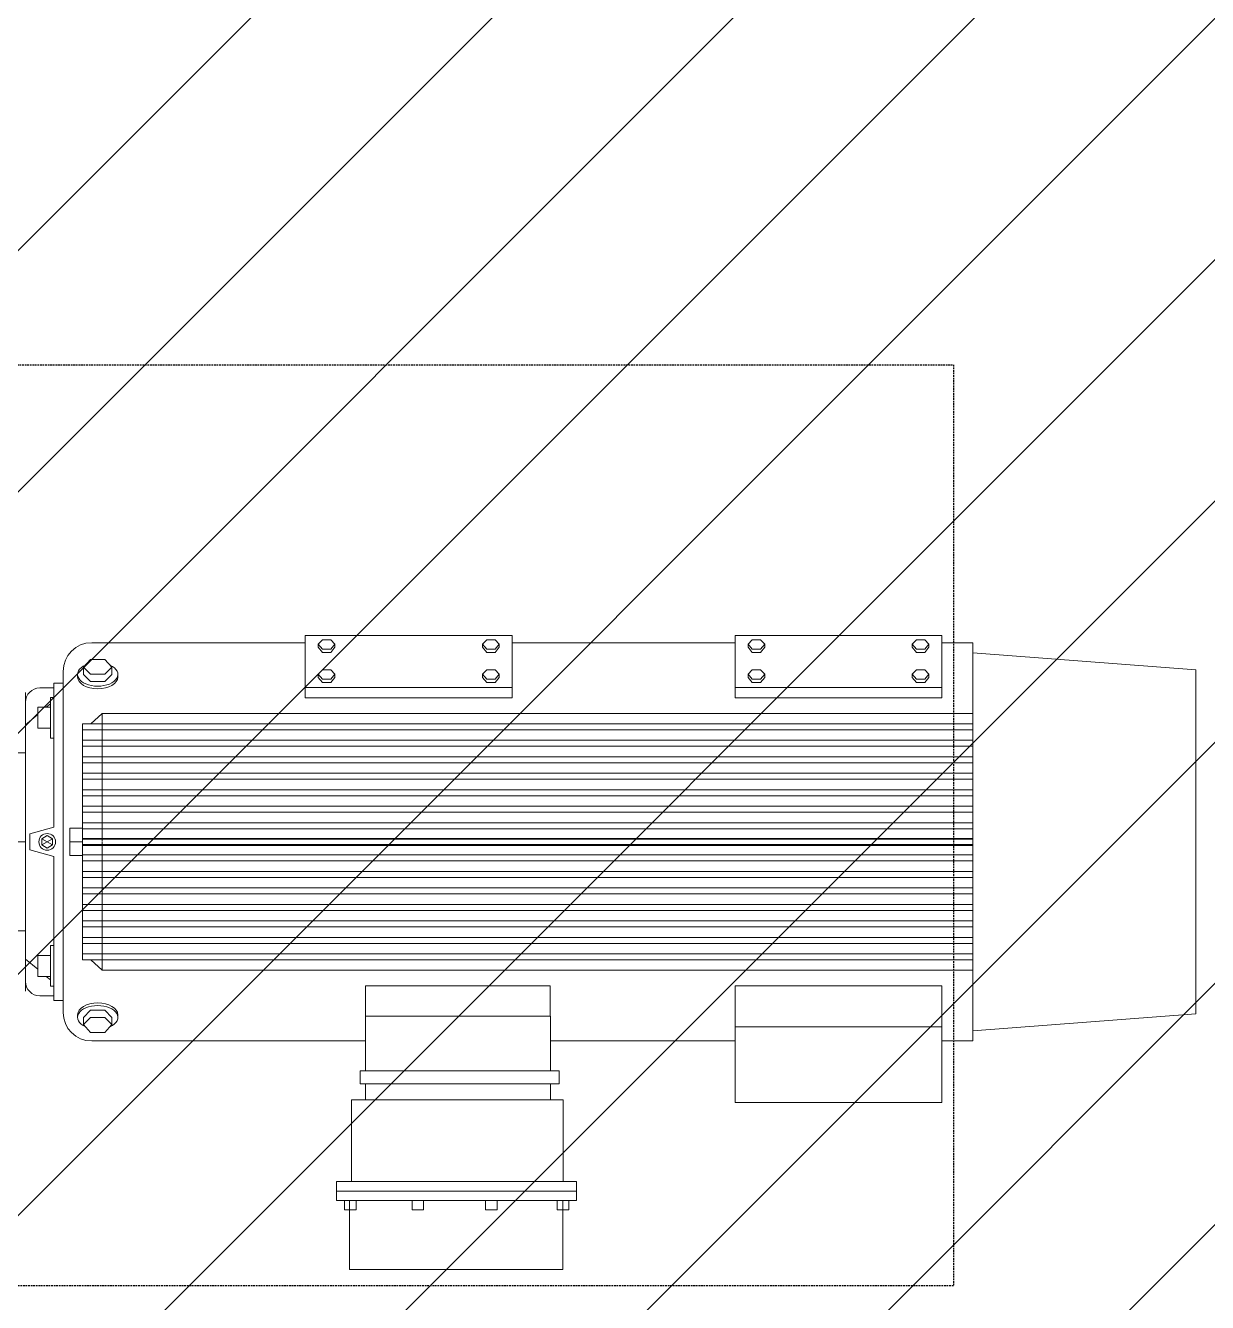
# Model space of a CAD drawing. Header units: inches. Extents: x 0 to 235202, y 0 to 184293.
# Drawn here: x 184406 to 186139, y 129127 to 130999 of the extents above; entities that cross this region are included whole.
import ezdxf
from ezdxf.enums import TextEntityAlignment as Align

# ---------------------------------------------------------------- set-up
doc = ezdxf.new("R2010")
doc.units = ezdxf.units.IN
doc.header["$MEASUREMENT"] = 0
doc.linetypes.add('HIDDEN', pattern=[0.375, 0.25, -0.125])
doc.layers.add('DIM', color=251, linetype='Continuous', lineweight=0)
for name, color, linetype in [('GRID_TXT45', 4, 'Continuous'), ('M-HVAC-EQPM-NEW', 5, 'Continuous'), ('M-X-BKGD', 8, 'Continuous'), ('WINDOW ELEV', 3, 'Continuous')]:
    doc.layers.add(name, color=color, linetype=linetype)
doc.styles.add('SIMPLEX', font='simplex.shx')

# ---------------------------------------------------------------- blocks, each defined once
blk = doc.blocks.new('FLOOR PLAN REV 2')
at = {"layer": 'DIM', "color": 8, "linetype": 'HIDDEN', "lineweight": 25, "ltscale": 10}
for p, q in [((108291.8, 230328.2), (111291.8, 230328.2)), ((111291.8, 230328.2), (111291.8, 228978.5)), ((111291.8, 228978.5), (108291.8, 228978.5))]:
    blk.add_line(p, q, dxfattribs=at)
at = {"layer": 'DIM', "color": 8, "linetype": 'Continuous'}
for p, q in [((110645.1, 229931.7), (110341.8, 229931.7)), ((110341.8, 229931.7), (110341.8, 229855.5)), ((110645.1, 229855.5), (110645.1, 229931.7)), ((111275, 229931.7), (110971.7, 229931.7)), ((110971.7, 229931.7), (110971.7, 229855.5)), ((111275, 229855.5), (111275, 229931.7)), ((110028.7, 229921.1), (110057.8, 229921.1)), ((110291.2, 229921.1), (110028.7, 229921.1)), ((110291.2, 229921.1), (110341.8, 229921.1)), ((110360.9, 229919.2), (110367, 229925.5)), ((110360.9, 229919.2), (110360.9, 229914.4)), ((110367, 229911.8), (110360.9, 229919.2)), ((110367, 229907), (110360.9, 229914.4)), ((110367, 229925.5), (110379.2, 229925.5)), ((110379.2, 229911.8), (110367, 229911.8)), ((110379.2, 229925.5), (110385.3, 229919.2)), ((110385.3, 229919.2), (110379.2, 229911.8)), ((110385.3, 229914.4), (110379.2, 229907)), ((110385.3, 229919.2), (110385.3, 229914.4)), ((110607.7, 229925.5), (110601.6, 229919.2)), ((110601.6, 229919.2), (110601.6, 229914.4)), ((110601.6, 229919.2), (110607.7, 229911.8)), ((110601.6, 229914.4), (110607.7, 229907)), ((110619.9, 229925.5), (110607.7, 229925.5)), ((110607.7, 229911.8), (110619.9, 229911.8)), ((110626, 229919.2), (110619.9, 229925.5)), ((110619.9, 229911.8), (110626, 229919.2)), ((110619.9, 229907), (110626, 229914.4)), ((110626, 229919.2), (110626, 229914.4)), ((110645.1, 229921.1), (110971.7, 229921.1)), ((110990.8, 229919.2), (110996.9, 229925.5)), ((110990.8, 229919.2), (110990.8, 229914.4)), ((110996.9, 229911.8), (110990.8, 229919.2)), ((110996.9, 229907), (110990.8, 229914.4)), ((110996.9, 229925.5), (111009.1, 229925.5)), ((111009.1, 229911.8), (110996.9, 229911.8)), ((111009.1, 229925.5), (111015.2, 229919.2)), ((111015.2, 229919.2), (111009.1, 229911.8)), ((111015.2, 229914.4), (111009.1, 229907)), ((111015.2, 229919.2), (111015.2, 229914.4)), ((111237.6, 229925.5), (111231.5, 229919.2)), ((111231.5, 229919.2), (111231.5, 229914.4)), ((111231.5, 229919.2), (111237.6, 229911.8)), ((111231.5, 229914.4), (111237.6, 229907)), ((111249.8, 229925.5), (111237.6, 229925.5)), ((111237.6, 229911.8), (111249.8, 229911.8)), ((111255.9, 229919.2), (111249.8, 229925.5)), ((111249.8, 229911.8), (111255.9, 229919.2)), ((111249.8, 229907), (111255.9, 229914.4)), ((111255.9, 229919.2), (111255.9, 229914.4)), ((111275, 229921.1), (111320.2, 229921.1)), ((111320.2, 229921.1), (111320.2, 229337.5)), ((110027.2, 229896.7), (110016.9, 229885.4)), ((110048, 229896.7), (110027.2, 229896.7)), ((110058.4, 229885.4), (110048, 229896.7)), ((110379.2, 229907), (110367, 229907)), ((110607.7, 229907), (110619.9, 229907)), ((111009.1, 229907), (110996.9, 229907)), ((111237.6, 229907), (111249.8, 229907)), ((111320.2, 229906.1), (111647, 229881.5)), ((109986.8, 229873.5), (109986.8, 229879.2)), ((109986.8, 229862), (109986.8, 229873.5)), ((110008.1, 229870.8), (110008.1, 229874.7)), ((110016.9, 229874.7), (110016.9, 229885.4)), ((110016.9, 229885.4), (110027.2, 229875)), ((110016.9, 229874.7), (110016.9, 229874.7)), ((110016.9, 229874.7), (110027.2, 229864.3)), ((110027.2, 229875), (110048, 229875)), ((110048, 229875), (110058.4, 229885.4)), ((110048, 229864.3), (110058.4, 229874.7)), ((110058.4, 229874.7), (110058.4, 229885.4)), ((110058.4, 229874.7), (110058.4, 229874.7)), ((110067.1, 229870.8), (110067.1, 229874.7)), ((110360.9, 229874.9), (110367, 229881.3)), ((110360.9, 229874.9), (110360.9, 229870.2)), ((110367, 229867.6), (110360.9, 229874.9)), ((110367, 229881.3), (110379.2, 229881.3)), ((110379.2, 229881.3), (110385.3, 229874.9)), ((110385.3, 229874.9), (110379.2, 229867.6)), ((110385.3, 229874.9), (110385.3, 229870.2)), ((110607.7, 229881.3), (110601.6, 229874.9)), ((110601.6, 229874.9), (110601.6, 229870.2)), ((110601.6, 229874.9), (110607.7, 229867.6)), ((110619.9, 229881.3), (110607.7, 229881.3)), ((110626, 229874.9), (110619.9, 229881.3)), ((110619.9, 229867.6), (110626, 229874.9)), ((110626, 229874.9), (110626, 229870.2)), ((110990.8, 229874.9), (110996.9, 229881.3)), ((110990.8, 229874.9), (110990.8, 229870.2)), ((110996.9, 229867.6), (110990.8, 229874.9)), ((110996.9, 229881.3), (111009.1, 229881.3)), ((111009.1, 229881.3), (111015.2, 229874.9)), ((111015.2, 229874.9), (111009.1, 229867.6)), ((111015.2, 229874.9), (111015.2, 229870.2)), ((111237.6, 229881.3), (111231.5, 229874.9)), ((111231.5, 229874.9), (111231.5, 229870.2)), ((111231.5, 229874.9), (111237.6, 229867.6)), ((111249.8, 229881.3), (111237.6, 229881.3)), ((111255.9, 229874.9), (111249.8, 229881.3)), ((111249.8, 229867.6), (111255.9, 229874.9)), ((111255.9, 229874.9), (111255.9, 229870.2)), ((111647, 229377.2), (111647, 229881.5)), ((109952.8, 229854.9), (109973.2, 229854.9)), ((109986.8, 229862), (109973.2, 229862)), ((109973.2, 229650.7), (109973.2, 229862)), ((109986.8, 229629.3), (109986.8, 229862)), ((110027.2, 229864.3), (110048, 229864.3)), ((110341.8, 229855.5), (110645.1, 229855.5)), ((110645.1, 229855.5), (110341.8, 229855.5)), ((110341.8, 229855.5), (110341.8, 229840.6)), ((110367, 229862.8), (110360.9, 229870.2)), ((110379.2, 229867.6), (110367, 229867.6)), ((110379.2, 229862.8), (110367, 229862.8)), ((110385.3, 229870.2), (110379.2, 229862.8)), ((110601.6, 229870.2), (110607.7, 229862.8)), ((110607.7, 229867.6), (110619.9, 229867.6)), ((110607.7, 229862.8), (110619.9, 229862.8)), ((110619.9, 229862.8), (110626, 229870.2)), ((110645.1, 229840.6), (110645.1, 229855.5)), ((110971.7, 229855.5), (111275, 229855.5)), ((111275, 229855.5), (110971.7, 229855.5)), ((110971.7, 229855.5), (110971.7, 229840.6)), ((110996.9, 229862.8), (110990.8, 229870.2)), ((111009.1, 229867.6), (110996.9, 229867.6)), ((111009.1, 229862.8), (110996.9, 229862.8)), ((111015.2, 229870.2), (111009.1, 229862.8)), ((111231.5, 229870.2), (111237.6, 229862.8)), ((111237.6, 229867.6), (111249.8, 229867.6)), ((111237.6, 229862.8), (111249.8, 229862.8)), ((111249.8, 229862.8), (111255.9, 229870.2)), ((111275, 229840.6), (111275, 229855.5)), ((109931.7, 229848.1), (109931.7, 229424.8)), ((109973.2, 229841), (109968.2, 229841)), ((109968.2, 229841), (109968.2, 229781.5)), ((109973.2, 229781.5), (109973.2, 229841)), ((110341.8, 229840.6), (110645.1, 229840.6)), ((110971.7, 229840.6), (111275, 229840.6)), ((109931.7, 229410.5), (109931.7, 229833.8)), ((109949.7, 229816.1), (109931.7, 229801)), ((109968.2, 229826.5), (109949.7, 229826.5)), ((109949.7, 229826.5), (109949.7, 229796)), ((109968.2, 229831.6), (109962.1, 229826.5)), ((109968.2, 229796), (109968.2, 229826.5)), ((110043.9, 229817.4), (110027.5, 229802.4)), ((110043.9, 229629.9), (110043.9, 229817.4)), ((110043.9, 229817.4), (111320.2, 229817.4)), ((110015.1, 229629.3), (110015.1, 229802.4)), ((110015.1, 229802.4), (111320.2, 229802.4)), ((109949.7, 229796), (109968.2, 229796)), ((109968.2, 229781.5), (109973.2, 229781.5)), ((110015.1, 229793.6), (111320.2, 229793.6)), ((110015.1, 229778.3), (111320.2, 229778.3)), ((109931.7, 229759.7), (109898.9, 229759.7)), ((109931.7, 229629.3), (109931.7, 229759.7)), ((110015.1, 229769.4), (111320.2, 229769.4)), ((110015.1, 229754.1), (111320.2, 229754.1)), ((110015.1, 229745.2), (111320.2, 229745.2)), ((110015.1, 229729.9), (111320.2, 229729.9)), ((110015.1, 229721), (111320.2, 229721)), ((110015.1, 229705.7), (111320.2, 229705.7)), ((110015.1, 229696.8), (111320.2, 229696.8)), ((110015.1, 229681.5), (111320.2, 229681.5)), ((110015.1, 229672.6), (111320.2, 229672.6)), ((109973.2, 229650.7), (109938.2, 229641)), ((109996.6, 229629.3), (109996.6, 229649.6)), ((109996.6, 229649.6), (110015.1, 229649.6)), ((109996.6, 229629.3), (109996.6, 229649.6)), ((109996.6, 229649.6), (110015.1, 229649.6)), ((110015.1, 229657.3), (111320.2, 229657.3)), ((110015.1, 229649.6), (110015.1, 229629.3)), ((110015.1, 229649.6), (110015.1, 229629.3)), ((110015.1, 229648.4), (111320.2, 229648.4)), ((109898.9, 229629.3), (109931.7, 229629.3)), ((109898.9, 229629.3), (109931.7, 229629.3)), ((109931.7, 229629.3), (109931.7, 229499)), ((109938.2, 229641), (109938.2, 229629.3)), ((109938.2, 229617.7), (109938.2, 229629.3)), ((109963.5, 229638.4), (109955.6, 229633.9)), ((109955.6, 229633.9), (109963.5, 229638.4)), ((109971.4, 229624.8), (109955.6, 229633.9)), ((109971.4, 229633.9), (109955.6, 229624.8)), ((109955.6, 229633.9), (109955.6, 229624.8)), ((109955.6, 229624.8), (109955.6, 229633.9)), ((109971.4, 229633.9), (109963.5, 229638.4)), ((109963.5, 229638.4), (109971.4, 229633.9)), ((109971.4, 229624.8), (109971.4, 229633.9)), ((109971.4, 229633.9), (109971.4, 229624.8)), ((109986.8, 229629.3), (109986.8, 229396.7)), ((110015.1, 229629.3), (109996.6, 229629.3)), ((109996.6, 229629.3), (109996.6, 229609.1)), ((110015.1, 229629.3), (109996.6, 229629.3)), ((110015.1, 229629.3), (109996.6, 229629.3)), ((110015.1, 229629.3), (109996.6, 229629.3)), ((109996.6, 229629.3), (109996.6, 229609.1)), ((110015.1, 229634.4), (111320.2, 229634.4)), ((110015.1, 229633.1), (111320.2, 229633.1)), ((110015.1, 229629.3), (110015.1, 229456.2)), ((110015.1, 229609.1), (110015.1, 229629.3)), ((110015.1, 229609.1), (110015.1, 229629.3)), ((110043.9, 229628.7), (110043.9, 229441.3)), ((109973.2, 229608), (109938.2, 229617.7)), ((109955.6, 229624.8), (109963.5, 229620.2)), ((109963.5, 229620.2), (109955.6, 229624.8)), ((109963.5, 229620.2), (109971.4, 229624.8)), ((109971.4, 229624.8), (109963.5, 229620.2)), ((110015.1, 229625.5), (111320.2, 229625.5)), ((110015.1, 229624.2), (111320.2, 229624.2)), ((110015.1, 229610.2), (111320.2, 229610.2)), ((109973.2, 229608), (109973.2, 229396.7)), ((109996.6, 229609.1), (110015.1, 229609.1)), ((109996.6, 229609.1), (110015.1, 229609.1)), ((110015.1, 229601.3), (111320.2, 229601.3)), ((110015.1, 229586), (111320.2, 229586)), ((110015.1, 229577.2), (111320.2, 229577.2)), ((110015.1, 229561.9), (111320.2, 229561.9)), ((110015.1, 229553), (111320.2, 229553)), ((110015.1, 229537.7), (111320.2, 229537.7)), ((110015.1, 229528.8), (111320.2, 229528.8)), ((109931.7, 229499), (109898.9, 229499)), ((110015.1, 229513.5), (111320.2, 229513.5)), ((110015.1, 229504.6), (111320.2, 229504.6)), ((110015.1, 229489.3), (111320.2, 229489.3)), ((110015.1, 229480.4), (111320.2, 229480.4)), ((109949.7, 229432.1), (109949.7, 229462.7)), ((109949.7, 229462.7), (109968.2, 229462.7)), ((109968.2, 229477.2), (109973.2, 229477.2)), ((109968.2, 229417.6), (109968.2, 229477.2)), ((109968.2, 229462.7), (109968.2, 229432.1)), ((109973.2, 229477.2), (109973.2, 229417.6)), ((110015.1, 229465.1), (111320.2, 229465.1)), ((109949.7, 229442.6), (109931.7, 229457.6)), ((110015.1, 229456.2), (111320.2, 229456.2)), ((110043.9, 229441.3), (110027.5, 229456.2)), ((110043.9, 229441.3), (111320.2, 229441.3)), ((109968.2, 229432.1), (109949.7, 229432.1)), ((109968.2, 229427), (109962.1, 229432.1)), ((109952.8, 229403.7), (109973.2, 229403.7)), ((109973.2, 229417.6), (109968.2, 229417.6)), ((110700.5, 229418.1), (110430, 229418.1)), ((110430, 229418.1), (110430, 229374)), ((110700.5, 229374), (110700.5, 229418.1)), ((110971.7, 229358.4), (110971.7, 229418.1)), ((110971.7, 229418.1), (111275, 229418.1)), ((111275, 229418.1), (111275, 229358.4)), ((109986.8, 229396.7), (109973.2, 229396.7)), ((109986.8, 229396.7), (109986.8, 229385.2)), ((109986.8, 229385.2), (109986.8, 229379.4)), ((110043.9, 229392.9), (110043.9, 229392.9)), ((110008.1, 229376), (110008.1, 229372.1)), ((110016.9, 229372.1), (110027.2, 229382.5)), ((110016.9, 229372.1), (110016.9, 229361.5)), ((110016.9, 229372.1), (110016.9, 229372.1)), ((110016.9, 229361.5), (110027.2, 229371.9)), ((110027.2, 229382.5), (110048, 229382.5)), ((110027.2, 229371.9), (110048, 229371.9)), ((110048, 229382.5), (110058.4, 229372.1)), ((110048, 229371.9), (110058.4, 229361.5)), ((110058.4, 229372.1), (110058.4, 229361.5)), ((110058.4, 229372.1), (110058.4, 229372.1)), ((110067.1, 229376), (110067.1, 229372.1)), ((110430, 229374), (110701.4, 229374)), ((110430, 229293.5), (110430, 229374)), ((110430, 229374), (110700.5, 229374)), ((110701.4, 229374), (110701.4, 229293.5)), ((111320.2, 229352.6), (111647, 229377.2)), ((110027.2, 229350.1), (110016.9, 229361.5)), ((110048, 229350.1), (110027.2, 229350.1)), ((110058.4, 229361.5), (110048, 229350.1)), ((110971.7, 229247.3), (110971.7, 229358.4)), ((110971.7, 229358.4), (111275, 229358.4)), ((111275, 229358.4), (110971.7, 229358.4)), ((111275, 229358.4), (111275, 229247.3)), ((110028.7, 229337.5), (110057.8, 229337.5)), ((110056.8, 229337.5), (110430, 229337.5)), ((110430, 229337.5), (110301.1, 229337.5)), ((110971.7, 229337.5), (110701.4, 229337.5)), ((111320.2, 229337.5), (111275, 229337.5)), ((110714.1, 229293.5), (110422.4, 229293.5)), ((110422.4, 229293.5), (110422.4, 229274.9)), ((110701.4, 229293.5), (110430, 229293.5)), ((110714.1, 229274.9), (110714.1, 229293.5)), ((110422.4, 229274.9), (110714.1, 229274.9)), ((110701.4, 229274.9), (110430, 229274.9)), ((110430, 229274.9), (110430, 229251.2)), ((110701.4, 229251.2), (110701.4, 229274.9)), ((110720, 229251.2), (110409.7, 229251.2)), ((110409.7, 229251.2), (110409.7, 229131.7)), ((110430, 229251.2), (110701.4, 229251.2)), ((110720, 229131.7), (110720, 229251.2)), ((111275, 229247.3), (110971.7, 229247.3)), ((110739.5, 229131.7), (110387.6, 229131.7)), ((110387.6, 229131.7), (110387.6, 229103.6)), ((110409.7, 229131.7), (110720, 229131.7)), ((110739.5, 229103.6), (110739.5, 229131.7)), ((110387.6, 229117.6), (110739.5, 229117.6)), ((110387.6, 229103.6), (110739.5, 229103.6)), ((110399.2, 229103.6), (110416.2, 229103.6)), ((110399.2, 229089.8), (110399.2, 229103.6)), ((110416.2, 229089.8), (110399.2, 229089.8)), ((110719.4, 229103.6), (110406.4, 229103.6)), ((110406.4, 229103.6), (110406.4, 229002.5)), ((110416.2, 229103.6), (110416.2, 229089.8)), ((110515.3, 229103.6), (110498.4, 229103.6)), ((110498.4, 229103.6), (110498.4, 229089.8)), ((110498.4, 229089.8), (110515.3, 229089.8)), ((110515.3, 229089.8), (110515.3, 229103.6)), ((110623.1, 229103.6), (110606.1, 229103.6)), ((110606.1, 229103.6), (110606.1, 229089.8)), ((110606.1, 229089.8), (110623.1, 229089.8)), ((110623.1, 229089.8), (110623.1, 229103.6)), ((110727.9, 229103.6), (110710.9, 229103.6)), ((110710.9, 229103.6), (110710.9, 229089.8)), ((110710.9, 229089.8), (110727.9, 229089.8)), ((110719.4, 229002.5), (110719.4, 229103.6)), ((110727.9, 229089.8), (110727.9, 229103.6)), ((110406.4, 229002.5), (110719.4, 229002.5))]:
    blk.add_line(p, q, dxfattribs=at)
blk.add_circle((109963.5, 229629.3), 12.2, dxfattribs=at)
blk.add_circle((109963.5, 229629.3), 12.2, dxfattribs=at)
for centre, radius, start, end in [((110028.7, 229879.2), 41.9, 90, 180), ((109997.4, 229874.7), 3.25, 180.0304, 180.0304), ((109952.8, 229833.8), 21.1, 90, 180), ((109952.8, 229424.8), 21.1, 180, 270), ((109997.4, 229384), 3.25, 179.9696, 179.9696), ((110028.7, 229379.4), 41.9, 180, 270)]:
    blk.add_arc(centre, radius, start, end, dxfattribs=at)
for centre, start_param, end_param in [((110037.6, 229874.7), 2.226219, 7.193516), ((110037.6, 229870.8), 3.141593, 6.283185)]:
    blk.add_ellipse(centre, major_axis=(29.5, 0), ratio=0.58591, start_param=start_param, end_param=end_param, dxfattribs=at)
at = {"layer": 'DIM', "color": 8, "linetype": 'Continuous', "extrusion": (0, 0, -1)}
for centre, major_axis, start_param, end_param in [((110037.6, 229372.1), (-29.5, 0), -0.915374, 4.051923), ((110037.6, 229376), (29.5, 0), 3.141593, 6.283185)]:
    blk.add_ellipse(centre, major_axis=major_axis, ratio=0.58591, start_param=start_param, end_param=end_param, dxfattribs=at)
at = {"layer": 'GRID_TXT45', "color": 8, "style": 'SIMPLEX'}
for p in [(53803.1, 233267.6), (53803.1, 227018.5), (53803.1, 220768)]:
    blk.add_attdef('GRD_TXT', text='', height=450, rotation=180, dxfattribs=at).set_placement(p, align=Align.MIDDLE_CENTER)
blk = doc.blocks.new('PLAN REV 1')
at = {"layer": 'WINDOW ELEV', "color": 1}
blk.add_blockref('FLOOR PLAN REV 2', (115854.5, -22751.9), dxfattribs=at)

msp = doc.modelspace()

# ---------------------------------------------------------------- hatches: boundary and pattern name
at = {"layer": 'M-HVAC-EQPM-NEW'}
h = msp.add_hatch(dxfattribs=at)
h.set_pattern_fill('ANSI31', color=8, scale=2000)
h.set_pattern_definition([(45, (-41380.03, -77074.9), (-176.7767, 176.7767), [])])
h.paths.add_polyline_path([(148917.3, 132888.6), (189081.7, 132888.6), (189081.7, 127797), (176827.3, 127797), (176827.3, 129426.6), (148917.3, 129426.6)])

# ---------------------------------------------------------------- block references
at = {"layer": 'M-X-BKGD', "color": 8}
msp.add_blockref('PLAN REV 1', (-41380, -77074.9), dxfattribs=at)

doc.saveas('drawing.dxf')
